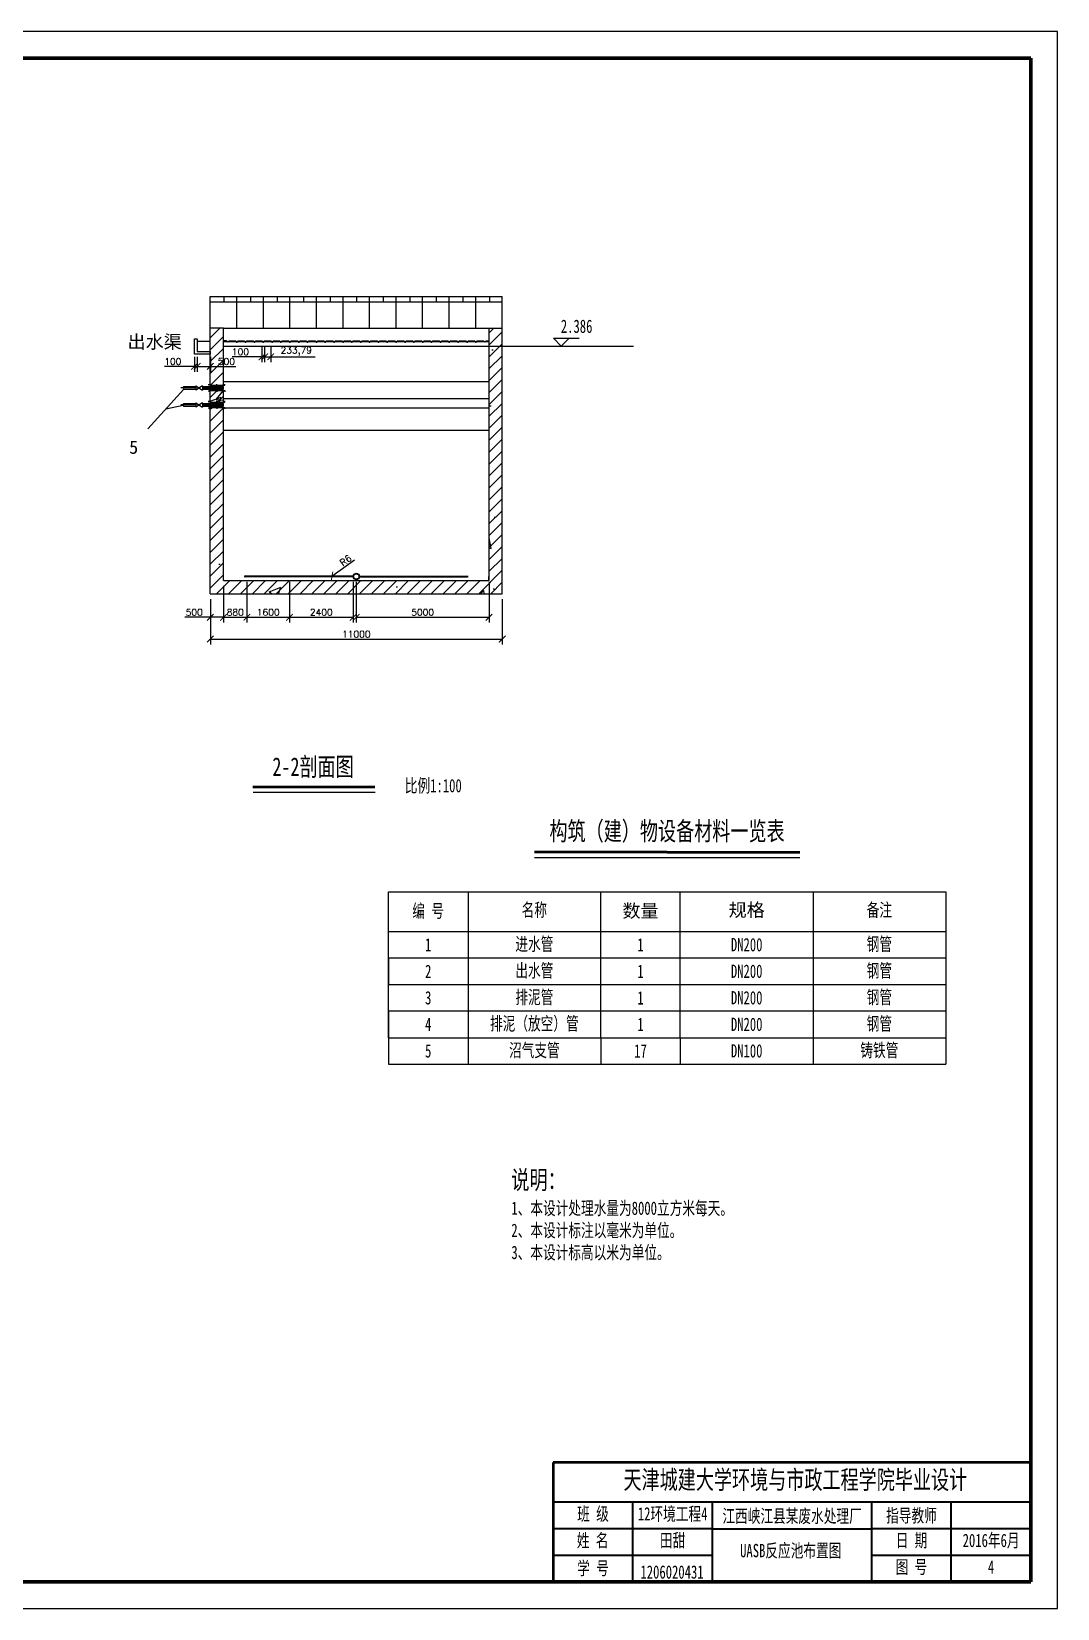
# Model space of a CAD drawing. Header units: millimetres. Extents: x 1414 to 3190, y 159 to 1050.
# Drawn here: x 1869 to 2255, y 456 to 1050 of the extents above; entities that cross this region are included whole.
import ezdxf

# ---------------------------------------------------------------- set-up
doc = ezdxf.new("R2010")
doc.units = ezdxf.units.MM
for name, color, linetype in [('图层1', 1, 'Continuous'), ('图层3', 3, 'Continuous'), ('图层4', 4, 'Continuous')]:
    doc.layers.add(name, color=color, linetype=linetype)
doc.layers.add('图层2', color=5, linetype='Continuous', lineweight=25)
doc.styles.get("Standard").update_dxf_attribs({"font": 'txt', "bigfont": 'gbcbig.shx'})
doc.dimstyles.new('副本 ISO-25', dxfattribs={"dimtxt": 2.5, "dimasz": 2.5, "dimexe": 2, "dimexo": 2, "dimtad": 1, "dimlfac": 100, "dimtxsty": 'Standard', "dimblk": 'ARCHTICK', "dimcen": 2.5, "dimadec": 0, "dimazin": 0, "dimtfac": 1, "dimtmove": 0, "dimatfit": 3, "dimfxl": 1, "dimarcsym": 0})

# ---------------------------------------------------------------- blocks, each defined once
blk = doc.blocks.new('_ArchTick')
at = {"color": 0, "linetype": 'ByBlock', "const_width": 0.15}
blk.add_lwpolyline([(-0.5, -0.5), (0.5, 0.5)], dxfattribs=at)
blk = doc.blocks.new('*D17')
at = {"layer": '图层4', "color": 0, "lineweight": -2, "transparency": 16777216}
for p in [(1990.2, 850.83), (1981.71, 844.71)]:
    blk.add_line(p, (1981.75, 844.74), dxfattribs=at)
at = {"layer": '图层4', "color": 0, "lineweight": -2, "transparency": 16777216, "xscale": 2.5, "yscale": 2.5, "zscale": 2.5, "rotation": 215.8019007606102}
blk.add_blockref('_ArchTick', (1981.75, 844.74), dxfattribs=at)
at = {"layer": '图层4', "color": 0, "lineweight": 25, "transparency": 16777216, "insert": (1986.91, 850.77), "char_height": 2.5, "attachment_point": 5, "rotation": 35.8019}
blk.add_mtext('R6', dxfattribs=at)
blk = doc.blocks.new('*D19')
at = {"layer": '图层4', "color": 0, "lineweight": -2, "transparency": 16777216}
for p, q in [((1940.91, 841.21), (1940.91, 827.32)), ((1935.91, 836.21), (1935.91, 827.32)), ((1935.91, 829.32), (1926.32, 829.32)), ((1940.91, 829.32), (1935.91, 829.32))]:
    blk.add_line(p, q, dxfattribs=at)
at = {"layer": '图层4', "color": 0, "lineweight": -2, "transparency": 16777216, "xscale": 2.5, "yscale": 2.5, "zscale": 2.5, "rotation": 180}
blk.add_blockref('_ArchTick', (1935.91, 829.32), dxfattribs=at)
at = {"layer": '图层4', "color": 0, "lineweight": -2, "transparency": 16777216, "xscale": 2.5, "yscale": 2.5, "zscale": 2.5}
blk.add_blockref('_ArchTick', (1940.91, 829.32), dxfattribs=at)
at = {"layer": '图层4', "color": 0, "lineweight": 25, "transparency": 16777216, "insert": (1929.86, 831.2), "char_height": 2.5, "attachment_point": 5}
blk.add_mtext('500', dxfattribs=at)
blk = doc.blocks.new('*D20')
at = {"layer": '图层4', "color": 0, "lineweight": -2, "transparency": 16777216}
for p, q in [((1935.91, 836.21), (1935.91, 819.14)), ((2045.91, 836.21), (2045.91, 819.14)), ((1935.91, 821.14), (2045.91, 821.14))]:
    blk.add_line(p, q, dxfattribs=at)
at = {"layer": '图层4', "color": 0, "lineweight": -2, "transparency": 16777216, "xscale": 2.5, "yscale": 2.5, "zscale": 2.5, "rotation": 180}
blk.add_blockref('_ArchTick', (1935.91, 821.14), dxfattribs=at)
at = {"layer": '图层4', "color": 0, "lineweight": -2, "transparency": 16777216, "xscale": 2.5, "yscale": 2.5, "zscale": 2.5}
blk.add_blockref('_ArchTick', (2045.91, 821.14), dxfattribs=at)
at = {"layer": '图层4', "color": 0, "lineweight": 25, "transparency": 16777216, "insert": (1990.91, 823.01), "char_height": 2.5, "attachment_point": 5}
blk.add_mtext('11000', dxfattribs=at)
blk = doc.blocks.new('*D21')
at = {"layer": '图层4', "color": 0, "lineweight": -2, "transparency": 16777216}
for p, q in [((1955.36, 927.45), (1944.11, 927.45)), ((1955.36, 931.46), (1955.36, 925.45)), ((1956.36, 927.45), (1955.36, 927.45)), ((1956.36, 931.46), (1956.36, 925.45)), ((1956.36, 927.45), (1958.86, 927.45))]:
    blk.add_line(p, q, dxfattribs=at)
at = {"layer": '图层4', "color": 0, "lineweight": -2, "transparency": 16777216, "xscale": 2.5, "yscale": 2.5, "zscale": 2.5}
blk.add_blockref('_ArchTick', (1955.36, 927.45), dxfattribs=at)
at = {"layer": '图层4', "color": 0, "lineweight": -2, "transparency": 16777216, "xscale": 2.5, "yscale": 2.5, "zscale": 2.5, "rotation": 180}
blk.add_blockref('_ArchTick', (1956.36, 927.45), dxfattribs=at)
at = {"layer": '图层4', "color": 0, "lineweight": 25, "transparency": 16777216, "insert": (1947.23, 929.33), "char_height": 2.5, "attachment_point": 5}
blk.add_mtext('100', dxfattribs=at)
blk = doc.blocks.new('*D28')
at = {"layer": '图层4', "color": 0, "lineweight": -2, "transparency": 16777216}
for p, q in [((1956.36, 931.46), (1956.36, 925.45)), ((1956.36, 927.45), (1958.69, 927.45)), ((1958.69, 931.46), (1958.69, 925.45)), ((1958.69, 927.45), (1975.36, 927.45))]:
    blk.add_line(p, q, dxfattribs=at)
at = {"layer": '图层4', "color": 0, "lineweight": -2, "transparency": 16777216, "xscale": 2.5, "yscale": 2.5, "zscale": 2.5, "rotation": 180}
blk.add_blockref('_ArchTick', (1956.36, 927.45), dxfattribs=at)
at = {"layer": '图层4', "color": 0, "lineweight": -2, "transparency": 16777216, "xscale": 2.5, "yscale": 2.5, "zscale": 2.5}
blk.add_blockref('_ArchTick', (1958.69, 927.45), dxfattribs=at)
at = {"layer": '图层4', "color": 0, "transparency": 16777216, "insert": (1968.28, 929.53), "char_height": 2.5, "attachment_point": 5}
blk.add_mtext('233,79', dxfattribs=at)
blk = doc.blocks.new('*D34')
at = {"layer": '图层4', "color": 0, "lineweight": -2, "transparency": 16777216}
for p, q in [((1940.91, 841.21), (1940.91, 827.32)), ((1949.71, 842.71), (1949.71, 827.32)), ((1940.91, 829.32), (1949.71, 829.32))]:
    blk.add_line(p, q, dxfattribs=at)
at = {"layer": '图层4', "color": 0, "lineweight": -2, "transparency": 16777216, "xscale": 2.5, "yscale": 2.5, "zscale": 2.5, "rotation": 180}
blk.add_blockref('_ArchTick', (1940.91, 829.32), dxfattribs=at)
at = {"layer": '图层4', "color": 0, "lineweight": -2, "transparency": 16777216, "xscale": 2.5, "yscale": 2.5, "zscale": 2.5}
blk.add_blockref('_ArchTick', (1949.71, 829.32), dxfattribs=at)
at = {"layer": '图层4', "color": 0, "transparency": 16777216, "insert": (1945.31, 831.2), "char_height": 2.5, "attachment_point": 5}
blk.add_mtext('880', dxfattribs=at)
blk = doc.blocks.new('*D35')
at = {"layer": '图层4', "color": 0, "lineweight": -2, "transparency": 16777216}
for p, q in [((1949.71, 842.71), (1949.71, 827.32)), ((1965.71, 842.71), (1965.71, 827.32)), ((1949.71, 829.32), (1965.71, 829.32))]:
    blk.add_line(p, q, dxfattribs=at)
at = {"layer": '图层4', "color": 0, "lineweight": -2, "transparency": 16777216, "xscale": 2.5, "yscale": 2.5, "zscale": 2.5, "rotation": 180}
blk.add_blockref('_ArchTick', (1949.71, 829.32), dxfattribs=at)
at = {"layer": '图层4', "color": 0, "lineweight": -2, "transparency": 16777216, "xscale": 2.5, "yscale": 2.5, "zscale": 2.5}
blk.add_blockref('_ArchTick', (1965.71, 829.32), dxfattribs=at)
at = {"layer": '图层4', "color": 0, "transparency": 16777216, "insert": (1957.71, 831.2), "char_height": 2.5, "attachment_point": 5}
blk.add_mtext('1600', dxfattribs=at)
blk = doc.blocks.new('*D36')
at = {"layer": '图层4', "color": 0, "lineweight": -2, "transparency": 16777216}
for p, q in [((1965.71, 842.71), (1965.71, 827.32)), ((1989.71, 842.71), (1989.71, 827.32)), ((1965.71, 829.32), (1989.71, 829.32))]:
    blk.add_line(p, q, dxfattribs=at)
at = {"layer": '图层4', "color": 0, "lineweight": -2, "transparency": 16777216, "xscale": 2.5, "yscale": 2.5, "zscale": 2.5, "rotation": 180}
blk.add_blockref('_ArchTick', (1965.71, 829.32), dxfattribs=at)
at = {"layer": '图层4', "color": 0, "lineweight": -2, "transparency": 16777216, "xscale": 2.5, "yscale": 2.5, "zscale": 2.5}
blk.add_blockref('_ArchTick', (1989.71, 829.32), dxfattribs=at)
at = {"layer": '图层4', "color": 0, "transparency": 16777216, "insert": (1977.71, 831.2), "char_height": 2.5, "attachment_point": 5}
blk.add_mtext('2400', dxfattribs=at)
blk = doc.blocks.new('*D37')
at = {"layer": '图层4', "color": 0, "lineweight": -2, "transparency": 16777216}
for p, q in [((1990.91, 842.71), (1990.91, 827.32)), ((2040.91, 842.71), (2040.91, 827.32)), ((1990.91, 829.32), (2040.91, 829.32))]:
    blk.add_line(p, q, dxfattribs=at)
at = {"layer": '图层4', "color": 0, "lineweight": -2, "transparency": 16777216, "xscale": 2.5, "yscale": 2.5, "zscale": 2.5, "rotation": 180}
blk.add_blockref('_ArchTick', (1990.91, 829.32), dxfattribs=at)
at = {"layer": '图层4', "color": 0, "lineweight": -2, "transparency": 16777216, "xscale": 2.5, "yscale": 2.5, "zscale": 2.5}
blk.add_blockref('_ArchTick', (2040.91, 829.32), dxfattribs=at)
at = {"layer": '图层4', "color": 0, "transparency": 16777216, "insert": (2015.91, 831.2), "char_height": 2.5, "attachment_point": 5}
blk.add_mtext('5000', dxfattribs=at)
blk = doc.blocks.new('*D38')
at = {"layer": '图层4', "color": 0, "lineweight": -2, "transparency": 16777216}
for p, q in [((1930.91, 927.46), (1930.91, 921.85)), ((1935.91, 927.46), (1935.91, 921.85)), ((1930.91, 923.85), (1935.91, 923.85)), ((1935.91, 923.85), (1945.49, 923.85))]:
    blk.add_line(p, q, dxfattribs=at)
at = {"layer": '图层4', "color": 0, "lineweight": -2, "transparency": 16777216, "xscale": 2.5, "yscale": 2.5, "zscale": 2.5, "rotation": 180}
blk.add_blockref('_ArchTick', (1930.91, 923.85), dxfattribs=at)
at = {"layer": '图层4', "color": 0, "lineweight": -2, "transparency": 16777216, "xscale": 2.5, "yscale": 2.5, "zscale": 2.5}
blk.add_blockref('_ArchTick', (1935.91, 923.85), dxfattribs=at)
at = {"layer": '图层4', "color": 0, "transparency": 16777216, "insert": (1941.95, 925.72), "char_height": 2.5, "attachment_point": 5}
blk.add_mtext('500', dxfattribs=at)
blk = doc.blocks.new('*D39')
at = {"layer": '图层4', "color": 0, "lineweight": -2, "transparency": 16777216}
for p, q in [((1929.91, 927.46), (1929.91, 921.85)), ((1930.91, 927.46), (1930.91, 921.85)), ((1929.91, 923.85), (1918.66, 923.85)), ((1930.91, 923.85), (1929.91, 923.85)), ((1930.91, 923.85), (1933.41, 923.85))]:
    blk.add_line(p, q, dxfattribs=at)
at = {"layer": '图层4', "color": 0, "lineweight": -2, "transparency": 16777216, "xscale": 2.5, "yscale": 2.5, "zscale": 2.5}
blk.add_blockref('_ArchTick', (1929.91, 923.85), dxfattribs=at)
at = {"layer": '图层4', "color": 0, "lineweight": -2, "transparency": 16777216, "xscale": 2.5, "yscale": 2.5, "zscale": 2.5, "rotation": 180}
blk.add_blockref('_ArchTick', (1930.91, 923.85), dxfattribs=at)
at = {"layer": '图层4', "color": 0, "transparency": 16777216, "insert": (1921.78, 925.72), "char_height": 2.5, "attachment_point": 5}
blk.add_mtext('100', dxfattribs=at)

msp = doc.modelspace()

# ---------------------------------------------------------------- hatches: boundary and pattern name
at = {"layer": '图层4'}
h = msp.add_hatch(dxfattribs=at)
h.set_pattern_fill('AR-CONC', color=256, scale=0.25, style=0)
h.paths.add_polyline_path([(1578.80529, 940.5236), (1578.80529, 945.5236), (1573.80529, 945.5236), (1573.80529, 892.0236), (1578.80529, 892.0236)])
h.paths.add_polyline_path([(1578.80529, 889.0236), (1573.80529, 889.0236), (1573.80529, 835.5236), (1578.80529, 835.5236), (1783.80529, 835.5236), (1783.80529, 840.5236), (1783.80529, 889.0236), (1778.80529, 889.0236), (1778.80529, 840.5236), (1578.80529, 840.5236)])
h.paths.add_polyline_path([(1590.30529, 945.5236), (1580.55529, 945.5236), (1580.55529, 940.5236), (1590.30529, 940.5236)])
h.paths.add_polyline_path([(1602.80529, 945.5236), (1592.30529, 945.5236), (1592.30529, 940.5236), (1602.80529, 940.5236)])
h.paths.add_polyline_path([(1615.30529, 945.5236), (1604.80529, 945.5236), (1604.80529, 940.5236), (1615.30529, 940.5236)])
h.paths.add_polyline_path([(1627.80529, 945.5236), (1617.30529, 945.5236), (1617.30529, 940.5236), (1627.80529, 940.5236)])
h.paths.add_polyline_path([(1640.30529, 945.5236), (1629.80529, 945.5236), (1629.80529, 940.5236), (1640.30529, 940.5236)])
h.paths.add_polyline_path([(1652.80529, 945.5236), (1642.30529, 945.5236), (1642.30529, 940.5236), (1652.80529, 940.5236)])
h.paths.add_polyline_path([(1665.30529, 945.5236), (1654.80529, 945.5236), (1654.80529, 940.5236), (1665.30529, 940.5236)])
h.paths.add_polyline_path([(1677.80529, 945.5236), (1667.30529, 945.5236), (1667.30529, 940.5236), (1677.80529, 940.5236)])
h.paths.add_polyline_path([(1690.30529, 945.5236), (1679.80529, 945.5236), (1679.80529, 940.5236), (1690.30529, 940.5236)])
h.paths.add_polyline_path([(1702.80529, 945.5236), (1692.30529, 945.5236), (1692.30529, 940.5236), (1702.80529, 940.5236)])
h.paths.add_polyline_path([(1715.30529, 945.5236), (1704.80529, 945.5236), (1704.80529, 940.5236), (1715.30529, 940.5236)])
h.paths.add_polyline_path([(1727.80529, 945.5236), (1717.30529, 945.5236), (1717.30529, 940.5236), (1727.80529, 940.5236)])
h.paths.add_polyline_path([(1740.30529, 945.5236), (1729.80529, 945.5236), (1729.80529, 940.5236), (1740.30529, 940.5236)])
h.paths.add_polyline_path([(1752.80529, 945.5236), (1742.30529, 945.5236), (1742.30529, 940.5236), (1752.80529, 940.5236)])
h.paths.add_polyline_path([(1765.30529, 945.5236), (1754.80529, 945.5236), (1754.80529, 940.5236), (1765.30529, 940.5236)])
h.paths.add_polyline_path([(1777.05529, 945.5236), (1767.30529, 945.5236), (1767.30529, 940.5236), (1777.05529, 940.5236)])
h.paths.add_polyline_path([(1783.80529, 945.5236), (1778.80529, 945.5236), (1778.80529, 940.5236), (1778.80529, 940.0236), (1778.80529, 892.0236), (1783.80529, 892.0236)])
h.paths.add_polyline_path([(1578.80529, 699.71833), (1573.80529, 699.71833), (1573.80529, 652.81833), (1573.80529, 649.81833), (1573.80529, 621.21833), (1578.80529, 621.21833), (1578.80529, 649.81833), (1578.80529, 652.81833), (1578.80529, 661.31833)])
h.paths.add_polyline_path([(1783.80529, 604.71833), (1778.80529, 604.71833), (1578.80529, 604.71833), (1578.80529, 618.21833), (1573.80529, 618.21833), (1573.80529, 599.71833), (1578.80529, 599.71833), (1778.80529, 599.71833), (1783.80529, 599.71833)])
h.paths.add_polyline_path([(1783.80529, 649.81833), (1778.80529, 649.81833), (1778.80529, 619.71833), (1783.80529, 619.71833)])
h.paths.add_polyline_path([(1783.80529, 661.31833), (1778.80529, 661.31833), (1778.80529, 652.81833), (1783.80529, 652.81833)])
h.paths.add_polyline_path([(1783.80529, 669.71833), (1778.80529, 669.71833), (1778.80529, 661.31833), (1783.80529, 661.31833)])
h.paths.add_polyline_path([(1783.80529, 673.31833), (1778.80529, 673.31833), (1778.80529, 669.71833), (1783.80529, 669.71833)])
h.paths.add_polyline_path([(1783.80529, 679.71833), (1778.80529, 679.71833), (1778.80529, 673.31833), (1783.80529, 673.31833)])
h.paths.add_polyline_path([(1783.80529, 690.46833), (1778.80529, 690.46833), (1778.80529, 679.71833), (1783.80529, 679.71833)])
h.paths.add_polyline_path([(1783.80529, 699.71833), (1778.80529, 699.71833), (1778.80529, 694.71833), (1783.80529, 694.71833)])
h.paths.add_polyline_path([(1783.80529, 694.71833), (1778.80529, 694.71833), (1778.80529, 693.46833), (1783.80529, 693.46833)])
h.paths.add_polyline_path([(2045.90511, 931.45583), (2040.90511, 931.45583), (2040.90511, 843.20583), (1940.90511, 843.20583), (1940.90511, 908.30583), (1935.90511, 908.30583), (1935.90511, 838.20583), (2045.90511, 838.20583)])
h.paths.add_polyline_path([(1940.90511, 938.20583), (1935.90511, 938.20583), (1935.90511, 916.70583), (1940.90511, 916.70583)])
h.paths.add_polyline_path([(1940.90511, 914.70583), (1935.90511, 914.70583), (1935.90511, 910.30583), (1940.90511, 910.30583)])
h.paths.add_polyline_path([(1938.40511, 927.21239), (1945.48845, 927.21239), (1945.48845, 923.46239), (1938.40511, 923.46239)], flags=24)
h = msp.add_hatch(dxfattribs=at)
h.set_pattern_fill('ANSI31', color=256, style=0)
h.paths.add_polyline_path([(1578.80529, 940.5236), (1578.80529, 945.5236), (1573.80529, 945.5236), (1573.80529, 892.0236), (1578.80529, 892.0236)])
h.paths.add_polyline_path([(1578.80529, 889.0236), (1573.80529, 889.0236), (1573.80529, 835.5236), (1578.80529, 835.5236), (1783.80529, 835.5236), (1783.80529, 840.5236), (1783.80529, 889.0236), (1778.80529, 889.0236), (1778.80529, 840.5236), (1578.80529, 840.5236)])
h.paths.add_polyline_path([(1783.80529, 945.5236), (1778.80529, 945.5236), (1778.80529, 940.5236), (1778.80529, 940.0236), (1778.80529, 892.0236), (1783.80529, 892.0236)])
h.paths.add_polyline_path([(1777.05529, 945.5236), (1767.30529, 945.5236), (1767.30529, 940.5236), (1777.05529, 940.5236)])
h.paths.add_polyline_path([(1765.30529, 945.5236), (1754.80529, 945.5236), (1754.80529, 940.5236), (1765.30529, 940.5236)])
h.paths.add_polyline_path([(1752.80529, 945.5236), (1742.30529, 945.5236), (1742.30529, 940.5236), (1752.80529, 940.5236)])
h.paths.add_polyline_path([(1740.30529, 945.5236), (1729.80529, 945.5236), (1729.80529, 940.5236), (1740.30529, 940.5236)])
h.paths.add_polyline_path([(1727.80529, 945.5236), (1717.30529, 945.5236), (1717.30529, 940.5236), (1727.80529, 940.5236)])
h.paths.add_polyline_path([(1715.30529, 945.5236), (1704.80529, 945.5236), (1704.80529, 940.5236), (1715.30529, 940.5236)])
h.paths.add_polyline_path([(1702.80529, 945.5236), (1692.30529, 945.5236), (1692.30529, 940.5236), (1702.80529, 940.5236)])
h.paths.add_polyline_path([(1690.30529, 945.5236), (1679.80529, 945.5236), (1679.80529, 940.5236), (1690.30529, 940.5236)])
h.paths.add_polyline_path([(1677.80529, 945.5236), (1667.30529, 945.5236), (1667.30529, 940.5236), (1677.80529, 940.5236)])
h.paths.add_polyline_path([(1665.30529, 945.5236), (1654.80529, 945.5236), (1654.80529, 940.5236), (1665.30529, 940.5236)])
h.paths.add_polyline_path([(1652.80529, 945.5236), (1642.30529, 945.5236), (1642.30529, 940.5236), (1652.80529, 940.5236)])
h.paths.add_polyline_path([(1640.30529, 945.5236), (1629.80529, 945.5236), (1629.80529, 940.5236), (1640.30529, 940.5236)])
h.paths.add_polyline_path([(1627.80529, 945.5236), (1617.30529, 945.5236), (1617.30529, 940.5236), (1627.80529, 940.5236)])
h.paths.add_polyline_path([(1615.30529, 945.5236), (1604.80529, 945.5236), (1604.80529, 940.5236), (1615.30529, 940.5236)])
h.paths.add_polyline_path([(1602.80529, 945.5236), (1592.30529, 945.5236), (1592.30529, 940.5236), (1602.80529, 940.5236)])
h.paths.add_polyline_path([(1578.80529, 649.81833), (1578.80529, 652.81833), (1578.80529, 661.31833), (1578.80529, 699.71833), (1573.80529, 699.71833), (1573.80529, 652.81833), (1573.80529, 649.81833), (1573.80529, 621.21833), (1578.80529, 621.21833)])
h.paths.add_polyline_path([(1783.80529, 604.71833), (1778.80529, 604.71833), (1578.80529, 604.71833), (1578.80529, 618.21833), (1573.80529, 618.21833), (1573.80529, 599.71833), (1578.80529, 599.71833), (1778.80529, 599.71833), (1783.80529, 599.71833)])
h.paths.add_polyline_path([(1783.80529, 690.46833), (1778.80529, 690.46833), (1778.80529, 679.71833), (1783.80529, 679.71833)])
h.paths.add_polyline_path([(1783.80529, 699.71833), (1778.80529, 699.71833), (1778.80529, 694.71833), (1783.80529, 694.71833)])
h.paths.add_polyline_path([(1783.80529, 679.71833), (1778.80529, 679.71833), (1778.80529, 673.31833), (1783.80529, 673.31833)])
h.paths.add_polyline_path([(1783.80529, 673.31833), (1778.80529, 673.31833), (1778.80529, 669.71833), (1783.80529, 669.71833)])
h.paths.add_polyline_path([(1783.80529, 669.71833), (1778.80529, 669.71833), (1778.80529, 661.31833), (1783.80529, 661.31833)])
h.paths.add_polyline_path([(1783.80529, 661.31833), (1778.80529, 661.31833), (1778.80529, 652.81833), (1783.80529, 652.81833)])
h.paths.add_polyline_path([(1783.80529, 649.81833), (1778.80529, 649.81833), (1778.80529, 619.71833), (1783.80529, 619.71833)])
h.paths.add_polyline_path([(1783.80529, 619.71833), (1778.80529, 619.71833), (1778.80529, 616.21833), (1783.80529, 616.21833)])
h.paths.add_polyline_path([(2045.90511, 931.45583), (2040.90511, 931.45583), (2040.90511, 843.20583), (1940.90511, 843.20583), (1940.90511, 908.30583), (1935.90511, 908.30583), (1935.90511, 838.20583), (2045.90511, 838.20583)])
h.paths.add_polyline_path([(2045.90511, 938.20583), (2040.90511, 938.20583), (2040.90511, 931.45583), (2045.90511, 931.45583)])
h.paths.add_polyline_path([(1940.90511, 938.20583), (1935.90511, 938.20583), (1935.90511, 916.70583), (1940.90511, 916.70583)])
h.paths.add_polyline_path([(1940.90511, 914.70583), (1935.90511, 914.70583), (1935.90511, 910.30583), (1940.90511, 910.30583)])
h.paths.add_polyline_path([(1938.40511, 927.21239), (1945.48845, 927.21239), (1945.48845, 923.46239), (1938.40511, 923.46239)], flags=24)

# ---------------------------------------------------------------- linework, layer by layer
at = {"lineweight": 25}
for p, q in [((2255.10282, 1049.9729), (1414.10282, 1049.9729)), ((2255.10282, 455.9729), (2255.10282, 1049.9729)), ((1935.90511, 933.20583), (1930.90511, 933.20583)), ((1940.90511, 938.20583), (1935.90511, 938.20583)), ((1935.90511, 916.70583), (1935.90511, 938.20583)), ((1935.90511, 929.20583), (1935.90511, 933.20583)), ((1940.90511, 938.20583), (2040.90511, 938.20583)), ((1940.90511, 916.70583), (1940.90511, 938.20583)), ((1942.00511, 933.45583), (1940.90511, 933.45583)), ((1940.90511, 933.20583), (2040.90511, 933.20583)), ((1942.00511, 933.45583), (1942.50511, 932.95583)), ((1943.00511, 933.45583), (1942.50511, 932.95583)), ((1943.00511, 933.45583), (1945.34304, 933.45583)), ((1945.34304, 933.45583), (1945.84304, 932.95583)), ((1946.34304, 933.45583), (1945.84304, 932.95583)), ((1946.34304, 933.45583), (1948.68097, 933.45583)), ((1948.68097, 933.45583), (1949.18097, 932.95583)), ((1949.68097, 933.45583), (1949.18097, 932.95583)), ((1949.68097, 933.45583), (1952.0189, 933.45583)), ((1952.0189, 933.45583), (1952.5189, 932.95583)), ((1953.0189, 933.45583), (1952.5189, 932.95583)), ((1953.0189, 933.45583), (1955.35684, 933.45583)), ((1955.35684, 933.45583), (1955.85684, 932.95583)), ((1956.35684, 933.45583), (1955.85684, 932.95583)), ((1956.35684, 933.45583), (1958.69477, 933.45583)), ((1958.69477, 933.45583), (1959.19477, 932.95583)), ((1959.69477, 933.45583), (1959.19477, 932.95583)), ((1959.69477, 933.45583), (1962.0327, 933.45583)), ((1962.0327, 933.45583), (1962.5327, 932.95583)), ((1963.0327, 933.45583), (1962.5327, 932.95583)), ((1963.0327, 933.45583), (1965.37063, 933.45583)), ((1965.37063, 933.45583), (1965.87063, 932.95583)), ((1966.37063, 933.45583), (1965.87063, 932.95583)), ((1966.37063, 933.45583), (1968.70856, 933.45583)), ((1968.70856, 933.45583), (1969.20856, 932.95583)), ((1969.70856, 933.45583), (1969.20856, 932.95583)), ((1969.70856, 933.45583), (1972.04649, 933.45583)), ((1972.04649, 933.45583), (1972.54649, 932.95583)), ((1973.04649, 933.45583), (1972.54649, 932.95583)), ((1973.04649, 933.45583), (1975.38442, 933.45583)), ((1975.38442, 933.45583), (1975.88442, 932.95583)), ((1976.38442, 933.45583), (1975.88442, 932.95583)), ((1976.38442, 933.45583), (1978.72235, 933.45583)), ((1978.72235, 933.45583), (1979.22235, 932.95583)), ((1979.72235, 933.45583), (1979.22235, 932.95583)), ((1979.72235, 933.45583), (1982.06028, 933.45583)), ((1982.06028, 933.45583), (1982.56028, 932.95583)), ((1983.06028, 933.45583), (1982.56028, 932.95583)), ((1983.06028, 933.45583), (1985.39822, 933.45583)), ((1985.39822, 933.45583), (1985.89822, 932.95583)), ((1986.39822, 933.45583), (1985.89822, 932.95583)), ((1986.39822, 933.45583), (1988.73615, 933.45583)), ((1988.73615, 933.45583), (1989.23615, 932.95583)), ((1989.73615, 933.45583), (1989.23615, 932.95583)), ((1989.73615, 933.45583), (1992.07408, 933.45583)), ((1992.07408, 933.45583), (1992.57408, 932.95583)), ((1993.07408, 933.45583), (1992.57408, 932.95583)), ((1993.07408, 933.45583), (1995.41201, 933.45583)), ((1995.41201, 933.45583), (1995.91201, 932.95583)), ((1996.41201, 933.45583), (1995.91201, 932.95583)), ((1996.41201, 933.45583), (1998.74994, 933.45583)), ((1998.74994, 933.45583), (1999.24994, 932.95583)), ((1999.74994, 933.45583), (1999.24994, 932.95583)), ((1999.74994, 933.45583), (2002.08787, 933.45583)), ((2002.08787, 933.45583), (2002.58787, 932.95583)), ((2003.08787, 933.45583), (2002.58787, 932.95583)), ((2003.08787, 933.45583), (2005.4258, 933.45583)), ((2005.4258, 933.45583), (2005.9258, 932.95583)), ((2006.4258, 933.45583), (2005.9258, 932.95583)), ((2006.4258, 933.45583), (2008.76373, 933.45583)), ((2008.76373, 933.45583), (2009.26373, 932.95583)), ((2009.76373, 933.45583), (2009.26373, 932.95583)), ((2009.76373, 933.45583), (2012.10166, 933.45583)), ((2012.10166, 933.45583), (2012.60166, 932.95583)), ((2013.10166, 933.45583), (2012.60166, 932.95583)), ((2013.10166, 933.45583), (2015.43959, 933.45583)), ((2015.43959, 933.45583), (2015.93959, 932.95583)), ((2016.43959, 933.45583), (2015.93959, 932.95583)), ((2016.43959, 933.45583), (2018.77753, 933.45583)), ((2018.77753, 933.45583), (2019.27753, 932.95583)), ((2019.77753, 933.45583), (2019.27753, 932.95583)), ((2019.77753, 933.45583), (2022.11546, 933.45583)), ((2022.11546, 933.45583), (2022.61546, 932.95583)), ((2023.11546, 933.45583), (2022.61546, 932.95583)), ((2023.11546, 933.45583), (2025.45339, 933.45583)), ((2025.45339, 933.45583), (2025.95339, 932.95583)), ((2026.45339, 933.45583), (2025.95339, 932.95583)), ((2026.45339, 933.45583), (2028.79132, 933.45583)), ((2028.79132, 933.45583), (2029.29132, 932.95583)), ((2029.79132, 933.45583), (2029.29132, 932.95583)), ((2029.79132, 933.45583), (2032.12925, 933.45583)), ((2032.12925, 933.45583), (2032.62925, 932.95583)), ((2033.12925, 933.45583), (2032.62925, 932.95583)), ((2033.12925, 933.45583), (2035.46718, 933.45583)), ((2035.46718, 933.45583), (2035.96718, 932.95583)), ((2036.46718, 933.45583), (2035.96718, 932.95583)), ((2036.46718, 933.45583), (2038.80511, 933.45583)), ((2038.80511, 933.45583), (2039.30511, 932.95583)), ((2039.80511, 933.45583), (2039.30511, 932.95583)), ((2039.80511, 933.45583), (2040.90511, 933.45583)), ((2040.90511, 938.20583), (2040.90511, 843.20583)), ((2040.90511, 938.20583), (2045.90511, 938.20583)), ((2045.90511, 838.20583), (2045.90511, 938.20583)), ((1930.90511, 929.45583), (1935.90511, 929.45583)), ((1940.90511, 931.45583), (2040.90511, 931.45583)), ((1925.90511, 915.20583), (1912.33536, 900.31494)), ((1938.40511, 916.70583), (1938.40511, 917.20583)), ((1940.90511, 918.20583), (2040.90511, 918.20583)), ((1940.90511, 915.20583), (1940.90511, 916.20583)), ((1925.66534, 909.08998), (1919.12024, 907.76039)), ((1935.90511, 910.30583), (1935.90511, 914.70583)), ((1938.40511, 914.70583), (1938.40511, 914.20583)), ((1938.40511, 910.30583), (1938.40511, 910.80583)), ((1940.90511, 910.30583), (1940.90511, 914.70583)), ((1940.90511, 908.80583), (1940.90511, 909.80583)), ((1935.90511, 838.20583), (1935.90511, 908.30583)), ((1938.40511, 908.30583), (1938.40511, 907.80583)), ((1940.90511, 843.20583), (1940.90511, 908.30583)), ((1940.90511, 908.20583), (2040.90511, 908.20583)), ((1935.90511, 838.20583), (2045.90511, 838.20583)), ((1940.90511, 843.20583), (2040.90511, 843.20583)), ((1952.00652, 763.44894), (1997.98765, 763.44894)), ((2057.999, 738.84897), (2157.999, 738.84897)), ((2002.999, 725.97349), (2182.999, 725.97349)), ((2002.999, 670.97349), (2002.999, 725.97349)), ((2032.999, 725.97349), (2032.999, 670.97349)), ((2082.999, 670.97349), (2082.999, 725.97349)), ((2082.999, 725.97349), (2112.999, 725.97349)), ((2112.999, 670.97349), (2112.999, 725.97349)), ((2112.999, 725.97349), (2162.999, 725.97349)), ((2162.999, 725.97349), (2162.999, 670.97349)), ((2182.999, 725.97349), (2212.999, 725.97349)), ((2212.999, 725.97349), (2212.999, 670.97349)), ((2002.999, 710.97349), (2212.999, 710.97349)), ((2212.999, 700.97349), (2002.999, 700.97349)), ((2002.999, 700.97349), (2002.999, 690.97349)), ((2002.999, 690.97349), (2212.999, 690.97349)), ((2212.999, 690.97349), (2212.999, 680.97349)), ((2212.999, 680.97349), (2002.999, 680.97349)), ((2002.999, 680.97349), (2002.999, 670.97349)), ((2002.999, 670.97349), (2212.999, 670.97349)), ((2032.999, 670.97349), (2032.999, 660.97349)), ((2082.999, 670.97349), (2082.999, 660.97349)), ((2112.999, 670.97349), (2112.999, 660.97349)), ((2162.999, 670.97349), (2162.999, 660.97349)), ((2212.999, 670.97349), (2212.999, 660.97349)), ((2002.999, 660.97349), (2212.999, 660.97349)), ((2255.10282, 455.9729), (2255.10282, 500.9729)), ((1414.10282, 455.9729), (2255.10282, 455.9729))]:
    msp.add_line(p, q, dxfattribs=at)
at = {"lineweight": 100}
for p, q in [((1439.10282, 1039.9729), (2245.10282, 1039.9729)), ((2245.10282, 465.9729), (2245.10282, 1039.9729)), ((1439.10282, 465.9729), (2245.10282, 465.9729))]:
    msp.add_line(p, q, dxfattribs=at)
at = {"lineweight": -2}
for p, q in [((1935.90511, 950.20583), (2045.90511, 950.20583)), ((1935.90511, 938.20583), (1935.90511, 950.20583)), ((1935.90511, 948.20583), (2045.90511, 948.20583)), ((1941.04081, 950.20583), (1941.04081, 948.20583)), ((1941.04081, 950.20583), (1941.04081, 948.20583)), ((1945.90511, 938.20583), (1945.90511, 950.20583)), ((1945.90511, 938.20583), (1945.90511, 950.20583)), ((1951.04081, 950.20583), (1951.04081, 948.20583)), ((1955.90511, 938.20583), (1955.90511, 950.20583)), ((1961.04081, 950.20583), (1961.04081, 948.20583)), ((1965.90511, 938.20583), (1965.90511, 950.20583)), ((1971.04081, 950.20583), (1971.04081, 948.20583)), ((1975.90511, 938.20583), (1975.90511, 950.20583)), ((1981.04081, 950.20583), (1981.04081, 948.20583)), ((1985.90511, 938.20583), (1985.90511, 950.20583)), ((1991.04081, 950.20583), (1991.04081, 948.20583)), ((1995.90511, 938.20583), (1995.90511, 950.20583)), ((2001.04081, 950.20583), (2001.04081, 948.20583)), ((2005.90511, 938.20583), (2005.90511, 950.20583)), ((2011.04081, 950.20583), (2011.04081, 948.20583)), ((2015.90511, 938.20583), (2015.90511, 950.20583)), ((2021.04081, 950.20583), (2021.04081, 948.20583)), ((2025.90511, 938.20583), (2025.90511, 950.20583)), ((2025.90511, 938.20583), (2025.90511, 950.20583)), ((2031.04081, 950.20583), (2031.04081, 948.20583)), ((2035.90511, 938.20583), (2035.90511, 950.20583)), ((2035.90511, 938.20583), (2035.90511, 950.20583)), ((2041.04081, 950.20583), (2041.04081, 948.20583)), ((2045.90511, 938.20583), (2045.90511, 950.20583))]:
    msp.add_line(p, q, dxfattribs=at)
for p, q in [((1929.90511, 933.20583), (1929.90511, 934.20583)), ((1929.90511, 934.20583), (1930.90511, 934.20583)), ((1929.90511, 928.45583), (1929.90511, 933.20583)), ((1930.90511, 934.20583), (1930.90511, 929.45583)), ((2065.1864, 934.45583), (2074.87047, 934.45583)), ((2068.15529, 931.45583), (2065.1864, 934.45583)), ((2068.15529, 931.45583), (2071.12417, 934.45583)), ((1930.90511, 928.45583), (1929.90511, 928.45583)), ((1935.90511, 928.45583), (1930.90511, 928.45583)), ((1935.90511, 929.45583), (1935.90511, 928.45583)), ((2040.90511, 843.20583), (2040.90511, 844.70583))]:
    msp.add_line(p, q)
at = {"lineweight": 50}
for p, q in [((1951.952, 765.44894), (1997.87862, 765.44894)), ((2107.999, 740.84897), (2057.999, 740.84897)), ((2107.999, 740.84897), (2157.999, 740.84897)), ((2245.10282, 510.9729), (2065.10282, 510.9729)), ((2065.10282, 510.9729), (2065.10282, 465.9729))]:
    msp.add_line(p, q, dxfattribs=at)
at = {"lineweight": 35}
for p, q in [((2245.10282, 495.9729), (2065.10282, 495.9729)), ((2095.10282, 465.9729), (2095.10282, 495.9729)), ((2125.10282, 465.9729), (2125.10282, 495.9729)), ((2185.10282, 465.9729), (2185.10282, 495.9729)), ((2215.10282, 465.9729), (2215.10282, 495.9729)), ((2125.10282, 485.9729), (2065.10282, 485.9729)), ((2125.10282, 485.9729), (2185.10282, 485.9729)), ((2245.10282, 485.9729), (2185.10282, 485.9729)), ((2125.10282, 475.9729), (2065.10282, 475.9729)), ((2245.10282, 475.9729), (2185.10282, 475.9729))]:
    msp.add_line(p, q, dxfattribs=at)
at = {"color": 3, "lineweight": 25}
for centre, radius, start, end in [((1925.88502, 915.98036), 0.22636, 84.90891086, 257.00970504), ((1926.07585, 915.50703), 0.41087, 137.61340005, 227.14462949), ((1925.73261, 915.48844), 0.28972, 282.71901785, 69.48581993), ((1925.88502, 909.58036), 0.22636, 84.90891086, 257.00970504), ((1926.07585, 909.10703), 0.41087, 137.61340005, 227.14462949), ((1925.73261, 909.08844), 0.28972, 282.71901785, 69.48581993)]:
    msp.add_arc(centre, radius, start, end, dxfattribs=at)
at = {"lineweight": 25}
for p in [(1945.84304, 932.95583), (1949.18097, 932.95583), (1952.5189, 932.95583), (1955.85684, 932.95583), (1959.19477, 932.95583), (1962.5327, 932.95583), (1965.87063, 932.95583), (1969.20856, 932.95583), (1972.54649, 932.95583), (1975.88442, 932.95583), (1979.22235, 932.95583), (1982.56028, 932.95583), (1985.89822, 932.95583), (1989.23615, 932.95583), (1992.57408, 932.95583), (1995.91201, 932.95583), (1999.24994, 932.95583), (2002.58787, 932.95583), (2005.9258, 932.95583), (2009.26373, 932.95583), (2012.60166, 932.95583), (2015.93959, 932.95583), (2019.27753, 932.95583), (2022.61546, 932.95583), (2025.95339, 932.95583), (2029.29132, 932.95583), (2032.62925, 932.95583), (2035.96718, 932.95583)]:
    msp.add_point(p, dxfattribs=at)
at = {"layer": '图层1', "lineweight": 25}
for p, q in [((1949.05511, 844.95583), (1948.95511, 844.95583)), ((1948.95511, 844.95583), (1948.95511, 844.70583)), ((1948.95511, 844.45583), (1948.95511, 844.70583)), ((1949.05511, 844.45583), (1948.95511, 844.45583)), ((1949.05511, 844.85583), (1949.05511, 844.95583)), ((1989.71452, 844.85583), (1949.05511, 844.85583)), ((1949.05511, 844.85583), (1949.05511, 844.55583)), ((1949.05511, 844.55583), (1949.05511, 844.45583)), ((1989.71452, 844.55583), (1949.05511, 844.55583)), ((1992.0957, 844.85583), (2032.75511, 844.85583)), ((1992.0957, 844.55583), (2032.75511, 844.55583)), ((2032.75511, 844.85583), (2032.75511, 844.95583)), ((2032.75511, 844.95583), (2032.85511, 844.95583)), ((2032.75511, 844.85583), (2032.75511, 844.55583)), ((2032.75511, 844.55583), (2032.75511, 844.45583)), ((2032.75511, 844.45583), (2032.85511, 844.45583)), ((2032.85511, 844.95583), (2032.85511, 844.70583)), ((2032.85511, 844.45583), (2032.85511, 844.70583))]:
    msp.add_line(p, q, dxfattribs=at)
for radius in [1.2, 1]:
    msp.add_circle((1990.90511, 844.70583), radius, dxfattribs=at)
at = {"layer": '图层2', "lineweight": 25}
for p, q in [((1935.40511, 916.70583), (1935.40511, 917.20583)), ((1935.90511, 916.70583), (1935.40511, 916.70583)), ((1935.90511, 916.70583), (1940.90511, 916.70583)), ((1940.90511, 916.70583), (1941.40511, 916.70583)), ((1941.40511, 916.70583), (1941.40511, 917.20583)), ((1935.90511, 914.70583), (1935.40511, 914.70583)), ((1935.40511, 914.70583), (1935.40511, 914.20583)), ((1935.40511, 910.30583), (1935.40511, 910.80583)), ((1935.90511, 910.30583), (1935.40511, 910.30583)), ((1935.90511, 914.70583), (1940.90511, 914.70583)), ((1935.90511, 910.30583), (1940.90511, 910.30583)), ((1940.90511, 914.70583), (1941.40511, 914.70583)), ((1940.90511, 911.80583), (2040.90511, 911.80583)), ((1940.90511, 910.30583), (1941.40511, 910.30583)), ((1941.40511, 914.70583), (1941.40511, 914.20583)), ((1941.40511, 910.30583), (1941.40511, 910.80583)), ((1935.90511, 908.30583), (1935.40511, 908.30583)), ((1935.40511, 908.30583), (1935.40511, 907.80583)), ((1935.90511, 908.30583), (1940.90511, 908.30583)), ((1940.90511, 908.30583), (1941.40511, 908.30583)), ((1941.40511, 908.30583), (1941.40511, 907.80583)), ((1940.90511, 899.80583), (2040.90511, 899.80583))]:
    msp.add_line(p, q, dxfattribs=at)
at = {"layer": '图层3', "lineweight": 25}
for p, q in [((1930.40511, 915.70583), (1924.73446, 915.70583)), ((1925.90511, 915.20583), (1925.7964, 915.20583)), ((1925.90511, 916.20583), (1930.40511, 916.20583)), ((1925.90511, 915.20583), (1930.40511, 915.20583)), ((1930.40511, 916.20583), (1930.40511, 916.50583)), ((1932.90511, 916.50583), (1930.40511, 914.90583)), ((1930.40511, 916.50583), (1932.90511, 914.90583)), ((1930.40511, 916.20583), (1930.40511, 915.20583)), ((1930.40511, 915.20583), (1930.40511, 914.90583)), ((1932.90511, 916.20583), (1932.90511, 916.50583)), ((1932.90511, 916.20583), (1940.90511, 916.20583)), ((1932.90511, 916.20583), (1932.90511, 915.20583)), ((1932.90511, 915.70583), (1940.90511, 915.70583)), ((1932.90511, 915.20583), (1940.90511, 915.20583)), ((1932.90511, 915.20583), (1932.90511, 914.90583)), ((1930.40511, 909.30583), (1924.73446, 909.30583)), ((1925.90511, 909.80583), (1930.40511, 909.80583)), ((1930.40511, 909.80583), (1930.40511, 910.10583)), ((1932.90511, 910.10583), (1930.40511, 908.50583)), ((1930.40511, 910.10583), (1932.90511, 908.50583)), ((1930.40511, 909.80583), (1930.40511, 908.80583)), ((1932.90511, 909.80583), (1932.90511, 910.10583)), ((1932.90511, 909.80583), (1940.90511, 909.80583)), ((1932.90511, 909.80583), (1932.90511, 908.80583)), ((1932.90511, 909.30583), (1940.90511, 909.30583)), ((1925.90511, 908.80583), (1925.7964, 908.80583)), ((1925.90511, 908.80583), (1930.40511, 908.80583)), ((1930.40511, 908.80583), (1930.40511, 908.50583)), ((1932.90511, 908.80583), (1940.90511, 908.80583)), ((1932.90511, 908.80583), (1932.90511, 908.50583))]:
    msp.add_line(p, q, dxfattribs=at)
at = {"layer": '图层4'}
msp.add_line((2040.90511, 931.45583), (2095.40546, 931.45583), dxfattribs=at)
at = {"layer": '图层4', "color": 0, "lineweight": 25}
msp.add_line((2002.999, 670.97349), (2002.999, 660.97349), dxfattribs=at)
at = {"layer": '图层4', "lineweight": 25}
for centre in [(1949.70511, 844.70583), (1965.70511, 844.70583), (1981.70511, 844.70583), (2000.10511, 844.70583), (2016.10511, 844.70583), (2032.10511, 844.70583)]:
    msp.add_circle(centre, 0.06, dxfattribs=at)

# ---------------------------------------------------------------- texts
at = {"lineweight": 0, "insert": (2073.92588, 941.46464), "char_height": 5, "width": 30, "attachment_point": 2}
msp.add_mtext('{\\fFangSong|b0|i0|c134|p49;\\W0.7;2.386}', dxfattribs=at)
at = {"lineweight": 25}
for s, insert, char_height, width, attachment_point in [('{\\fFangSong|b0|i0|c134|p49;出水渠}', (1914.91859, 932.82313), 5, 50, 5), ('{\\fFangSong|b0|i0|c134|p49;5}', (1907.02869, 893.37076), 5, 30, 5), ('{\\fFangSong|b0|i0|c134|p49;\\W0.714;2-2剖面图}', (1974.60556, 776.55265), 7, 137.633324, 2), ('{\\fFangSong|b0|i0|c134|p49;\\W0.7;比例1:100}', (2019.91619, 768.41891), 5, 71.4710048, 2), ('{\\fFangSong|b0|i0|c134|p49;\\W0.714;构筑（建）物设备材料一览表}', (2107.999, 748.34897), 7, 100, 5), ('{\\fFangSong|b0|i0|c134|p49;\\W0.7;编 号}', (2017.999, 718.47349), 5, 30, 5), ('{\\fFangSong|b0|i0|c134|p49;\\W0.7;名称}', (2057.999, 718.82482), 5, 50, 5), ('{\\fFangSong|b0|i0|c134|p49;数量}', (2097.999, 718.47349), 5, 30, 5), ('{\\fFangSong|b0|i0|c134|p49;规格}', (2137.999, 718.82482), 5, 50, 5), ('{\\fFangSong|b0|i0|c134|p49;\\W0.7;备注}', (2187.999, 718.82482), 5, 50, 5), ('{\\fFangSong|b0|i0|c134|p49;\\W0.7;1}', (2017.999, 705.97349), 5, 30, 5), ('{\\fFangSong|b0|i0|c134|p49;\\W0.7;进水管}', (2057.999, 705.97349), 5, 50, 5), ('{\\fFangSong|b0|i0|c134|p49;\\W0.7;1}', (2097.999, 705.97349), 5, 30, 5), ('{\\fFangSong|b0|i0|c134|p49;\\W0.7;DN200}', (2137.999, 705.97349), 5, 50, 5), ('{\\fFangSong|b0|i0|c134|p49;\\W0.7;钢管}', (2187.999, 705.97349), 5, 50, 5), ('{\\fFangSong|b0|i0|c134|p49;\\W0.7;2}', (2017.999, 695.97349), 5, 30, 5), ('{\\fFangSong|b0|i0|c134|p49;\\W0.7;出水管}', (2057.999, 695.97349), 5, 50, 5), ('{\\fFangSong|b0|i0|c134|p49;\\W0.7;1}', (2097.999, 695.97349), 5, 30, 5), ('{\\fFangSong|b0|i0|c134|p49;\\W0.7;DN200}', (2137.999, 695.97349), 5, 50, 5), ('{\\fFangSong|b0|i0|c134|p49;\\W0.7;钢管}', (2187.999, 695.97349), 5, 50, 5), ('{\\fFangSong|b0|i0|c134|p49;\\W0.7;排泥管}', (2057.999, 685.97349), 5, 50, 5), ('{\\fFangSong|b0|i0|c134|p49;\\W0.7;钢管}', (2187.999, 685.97349), 5, 50, 5), ('{\\fFangSong|b0|i0|c134|p49;\\W0.7;3}', (2017.999, 685.97349), 5, 30, 5), ('{\\fFangSong|b0|i0|c134|p49;\\W0.7;1}', (2097.999, 685.97349), 5, 30, 5), ('{\\fFangSong|b0|i0|c134|p49;\\W0.7;DN200}', (2137.999, 685.97349), 5, 50, 5), ('{\\fFangSong|b0|i0|c134|p49;\\W0.7;4}', (2017.999, 675.97349), 5, 30, 5), ('{\\fFangSong|b0|i0|c134|p49;\\W0.7;排泥（放空）管}', (2057.999, 675.97349), 5, 50, 5), ('{\\fFangSong|b0|i0|c134|p49;\\W0.7;1}', (2097.999, 675.97349), 5, 30, 5), ('{\\fFangSong|b0|i0|c134|p49;\\W0.7;DN200}', (2137.999, 675.97349), 5, 50, 5), ('{\\fFangSong|b0|i0|c134|p49;\\W0.7;钢管}', (2187.999, 675.97349), 5, 50, 5), ('{\\fFangSong|b0|i0|c134|p49;\\W0.7;5}', (2017.999, 665.97349), 5, 30, 5), ('{\\fFangSong|b0|i0|c134|p49;\\W0.7;沼气支管}', (2057.999, 665.97349), 5, 50, 5), ('{\\fFangSong|b0|i0|c134|p49;\\W0.7;17}', (2097.999, 665.97349), 5, 30, 5), ('{\\fFangSong|b0|i0|c134|p49;\\W0.7;DN100}', (2137.999, 665.97349), 5, 50, 5), ('{\\fFangSong|b0|i0|c134|p49;\\W0.7;铸铁管}', (2187.999, 665.97349), 5, 50, 5), ('{\\fFangSong|b0|i0|c134|p49;\\H1.4x;\\W0.714;说明：\\P\\H0.7143x;\\W0.7;1、本设计处理水量为8000立方米每天。\\P2、本设计标注以毫米为单位。\\P3、本设计标高以米为单位。}', (2049.32819, 620.92949), 5, 180, 1), ('{\\fFangSong|b0|i0|c134|p49;\\W0.714;天津城建大学环境与市政工程学院毕业设计}', (2156.3292, 507.98607), 7, 180, 2), ('{\\fFangSong|b0|i0|c134|p49;\\W0.7;班 级}', (2080.10282, 494.11218), 5, 30, 2), ('{\\fFangSong|b0|i0|c134|p49;\\W0.7;12环境工程4}', (2110.10282, 494.11218), 5, 30, 2), ('{\\fFangSong|b0|i0|c134|p49;\\W0.7;江西峡江县某废水处理厂}', (2155.10282, 493.28801), 5, 60, 2), ('{\\fFangSong|b0|i0|c134|p49;\\W0.7;指导教师}', (2200.10282, 490.70356), 5, 30, 5), ('{\\fFangSong|b0|i0|c134|p49;\\W0.7;姓 名}', (2079.95632, 484.11218), 5, 30, 2), ('{\\fFangSong|b0|i0|c134|p49;\\W0.7;田甜}', (2110.10282, 484.11218), 5, 30, 2), ('{\\fFangSong|b0|i0|c134|p49;\\W0.7;日 期}', (2200.10282, 484.11218), 5, 30, 2), ('{\\fFangSong|b0|i0|c134|p49;\\W0.7;2016年6月}', (2230.10282, 484.11218), 5, 30, 2), ('{\\fFangSong|b0|i0|c134|p49;\\W0.7;UASB反应池布置图}', (2154.59671, 480.27048), 5, 60, 2), ('{\\fFangSong|b0|i0|c134|p49;\\W0.7;学 号}', (2080.10282, 473.65376), 5, 30, 2), ('{\\fFangSong|b0|i0|c134|p49;\\W0.7;1206020431}', (2109.86949, 472.20981), 5, 30, 2), ('{\\fFangSong|b0|i0|c134|p49;\\W0.7;图 号}', (2200.10282, 474.11218), 5, 30, 2), ('{\\fFangSong|b0|i0|c134|p49;\\W0.7;4}', (2230.10282, 474.11218), 5, 30, 2)]:
    msp.add_mtext(s, dxfattribs=dict(at, insert=insert, char_height=char_height, width=width, attachment_point=attachment_point))

# ---------------------------------------------------------------- dimensions: what is measured, and where the dimension line sits
at = {"layer": '图层4', "lineweight": 25}
for base, p1, p2, picture, middle in [((1955.35684, 927.45094), (1956.35684, 933.45583), (1955.35684, 933.45583), '*D21', (1947.23184, 929.32594)), ((1935.90511, 829.32162), (1940.90511, 843.20583), (1935.90511, 838.20583), '*D19', (1929.86345, 831.19662)), ((2045.90511, 821.13663), (1935.90511, 838.20583), (2045.90511, 838.20583), '*D20', (1990.90511, 823.01163))]:
    dim = msp.add_linear_dim(base=base, p1=p1, p2=p2, dimstyle='副本 ISO-25', dxfattribs=at)
    dim.commit()
    dim.dimension.update_dxf_attribs({"geometry": picture, "text_midpoint": middle})
at = {"layer": '图层4'}
for base, p1, p2, picture, middle in [((1958.69477, 927.45094), (1956.35684, 933.45583), (1958.69477, 933.45583), '*D28', (1968.2781, 929.53427)), ((1929.90511, 923.84842), (1930.90511, 929.45583), (1929.90511, 929.45583), '*D39', (1921.78011, 925.72342)), ((1935.90511, 923.84842), (1930.90511, 929.45583), (1935.90511, 929.45583), '*D38', (1941.94678, 925.72342)), ((1949.70511, 829.32162), (1940.90511, 843.20583), (1949.70511, 844.70583), '*D34', (1945.30511, 831.19662)), ((1965.70511, 829.32162), (1949.70511, 844.70583), (1965.70511, 844.70583), '*D35', (1957.70511, 831.19662)), ((1989.70511, 829.32162), (1965.70511, 844.70583), (1989.70511, 844.70583), '*D36', (1977.70511, 831.19662)), ((2040.90511, 829.32162), (1990.90511, 844.70583), (2040.90511, 844.70583), '*D37', (2015.90511, 831.19662))]:
    dim = msp.add_linear_dim(base=base, p1=p1, p2=p2, dimstyle='副本 ISO-25', dxfattribs=at)
    dim.commit()
    dim.dimension.update_dxf_attribs({"geometry": picture, "text_midpoint": middle})
at = {"layer": '图层4', "lineweight": 25}
dim = msp.add_radius_dim(center=(1981.70511, 844.70583), mpoint=(1981.75377, 844.74093), dimstyle='副本 ISO-25', dxfattribs=at)
dim.commit()
dim.dimension.update_dxf_attribs({"geometry": '*D17', "text_midpoint": (1986.90873, 850.7709)})

doc.saveas('drawing.dxf')
